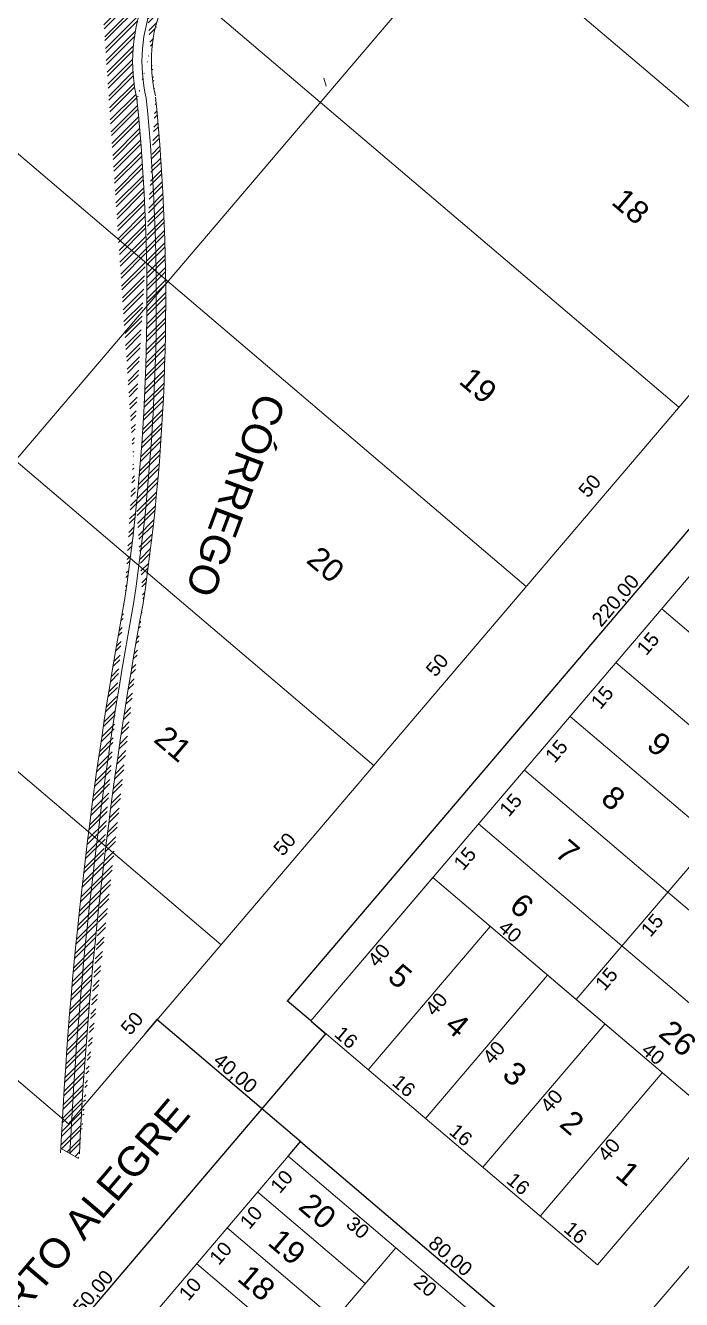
# Model space of a CAD drawing. Header units: metres. Extents: x 3808 to 8215, y 2374 to 6187.
# Drawn here: x 7029.5 to 7168.9, y 4372.7 to 4643.5 of the extents above; entities that cross this region are included whole.
import ezdxf
from ezdxf.enums import TextEntityAlignment as Align

# ---------------------------------------------------------------- set-up
doc = ezdxf.new("R2010")
doc.units = ezdxf.units.M
doc.layers.add('0 - CÓRREGO', color=5, linetype='Continuous')
doc.layers.add('vista', color=7, linetype='Continuous')
doc.styles.add('pedro', font='arial.ttf', dxfattribs={"height": 3})
doc.dimstyles.new('pedro', dxfattribs={"dimtxt": 3, "dimasz": 0.1, "dimexe": 0.1, "dimexo": 0.1, "dimgap": 0.05, "dimtad": 1, "dimzin": 1, "dimtxsty": 'pedro', "dimblk": 'ARCHTICK', "dimcen": 2.5, "dimdle": 0.1, "dimadec": 0, "dimazin": 0, "dimtfac": 1, "dimtmove": 0, "dimatfit": 3, "dimldrblk": 'ARCHTICK', "dimfxl": 0.3, "dimarcsym": 0})

# ---------------------------------------------------------------- blocks, each defined once
blk = doc.blocks.new('_ARCHTICK')
at = {"color": 0, "linetype": 'ByBlock', "const_width": 0.15}
blk.add_lwpolyline([(-0.5, -0.5), (0.5, 0.5)], dxfattribs=at)
blk = doc.blocks.new('*D9280')
at = {"layer": 'Defpoints', "color": 0, "transparency": 16777216}
for p in [(7090.11, 4431.91), (7093.34, 4429.16), (6992.88, 4317.69)]:
    blk.add_point(p, dxfattribs=at)
at = {"layer": 'vista', "color": 0, "lineweight": -2, "transparency": 16777216}
for p, q in [((7090.18, 4431.85), (7093.41, 4429.1)), ((6996.05, 4314.86), (7093.4, 4429.24)), ((6992.96, 4317.62), (6996.19, 4314.87))]:
    blk.add_line(p, q, dxfattribs=at)
at = {"layer": 'vista', "color": 0, "lineweight": -2, "transparency": 16777216, "xscale": 0.1, "yscale": 0.1, "zscale": 0.1}
for p, rotation in [((7093.34, 4429.16), 49.59588771418515), ((6996.11, 4314.94), 229.5958877141852)]:
    blk.add_blockref('_ARCHTICK', p, dxfattribs=dict(at, rotation=rotation))
at = {"layer": 'vista', "color": 0, "lineweight": 5, "transparency": 16777216, "insert": (7043.31, 4373.25), "char_height": 3, "attachment_point": 5, "rotation": 49.5959, "style": 'pedro'}
blk.add_mtext('150,00', dxfattribs=at)
blk = doc.blocks.new('*D9281')
at = {"layer": 'Defpoints', "color": 0, "transparency": 16777216}
for p in [(7227.73, 4603.67), (7232.71, 4599.44), (7090.11, 4431.91)]:
    blk.add_point(p, dxfattribs=at)
at = {"layer": 'vista', "color": 0, "lineweight": -2, "transparency": 16777216}
for p, q in [((7085.07, 4436.07), (7227.8, 4603.75)), ((7232.63, 4599.5), (7227.66, 4603.74)), ((7090.03, 4431.97), (7085.06, 4436.21))]:
    blk.add_line(p, q, dxfattribs=at)
at = {"layer": 'vista', "color": 0, "lineweight": -2, "transparency": 16777216, "xscale": 0.1, "yscale": 0.1, "zscale": 0.1}
for p, rotation in [((7227.73, 4603.67), 49.59588771418515), ((7085.13, 4436.14), 229.5958877141852)]:
    blk.add_blockref('_ARCHTICK', p, dxfattribs=dict(at, rotation=rotation))
at = {"layer": 'vista', "color": 0, "lineweight": 5, "transparency": 16777216, "insert": (7155.02, 4521.11), "char_height": 3, "attachment_point": 5, "rotation": 49.5959, "style": 'pedro'}
blk.add_mtext('220,00', dxfattribs=at)
blk = doc.blocks.new('*D11517')
at = {"layer": 'Defpoints', "color": 0, "transparency": 16777216}
for p in [(7054.87, 4429.08), (7087.97, 4406.25), (7085.33, 4403.15)]:
    blk.add_point(p, dxfattribs=at)
at = {"layer": 'vista', "color": 0, "lineweight": -2, "transparency": 16777216}
for p, q in [((7054.93, 4429.15), (7057.57, 4432.26)), ((7057.43, 4432.25), (7088.04, 4406.19)), ((7085.39, 4403.23), (7088.03, 4406.33))]:
    blk.add_line(p, q, dxfattribs=at)
at = {"layer": 'vista', "color": 0, "lineweight": -2, "transparency": 16777216, "xscale": 0.1, "yscale": 0.1, "zscale": 0.1}
for p, rotation in [((7057.51, 4432.18), 139.595887678014), ((7087.97, 4406.25), 319.595887678014)]:
    blk.add_blockref('_ARCHTICK', p, dxfattribs=dict(at, rotation=rotation))
at = {"layer": 'vista', "color": 0, "lineweight": 5, "transparency": 16777216, "insert": (7073.94, 4420.63), "char_height": 3, "attachment_point": 5, "rotation": 319.5959, "style": 'pedro'}
blk.add_mtext('40,00', dxfattribs=at)
blk = doc.blocks.new('*D11518')
at = {"layer": 'Defpoints', "color": 0, "transparency": 16777216}
for p in [(7085.33, 4403.15), (7148.89, 4354.4), (7146.25, 4351.3)]:
    blk.add_point(p, dxfattribs=at)
at = {"layer": 'vista', "color": 0, "lineweight": -2, "transparency": 16777216}
for p, q in [((7085.39, 4403.23), (7088.03, 4406.33)), ((7087.89, 4406.32), (7148.96, 4354.33)), ((7146.31, 4351.37), (7148.95, 4354.48))]:
    blk.add_line(p, q, dxfattribs=at)
at = {"layer": 'vista', "color": 0, "lineweight": -2, "transparency": 16777216, "xscale": 0.1, "yscale": 0.1, "zscale": 0.1}
for p, rotation in [((7087.97, 4406.25), 139.595887678014), ((7148.89, 4354.4), 319.595887678014)]:
    blk.add_blockref('_ARCHTICK', p, dxfattribs=dict(at, rotation=rotation))
at = {"layer": 'vista', "color": 0, "lineweight": 5, "transparency": 16777216, "insert": (7119.63, 4381.74), "char_height": 3, "attachment_point": 5, "rotation": 319.5959, "style": 'pedro'}
blk.add_mtext('80,00', dxfattribs=at)

msp = doc.modelspace()

# ---------------------------------------------------------------- hatches: boundary and pattern name
at = {"layer": '0 - CÓRREGO', "lineweight": 5}
h = msp.add_hatch(dxfattribs=at)
h.set_pattern_fill('ANSI32', color=256, scale=0.2)
h.set_pattern_definition([(45, (-2381.8895, -48.2485), (-1.34703842, 1.34703842), []), (45, (-2380.9914, -48.2485), (-1.34703842, 1.34703842), [])])
edge = h.paths.add_edge_path()
edge.add_arc((7927.267, 4360.348), 887.38, 169.593784, 177.20208)
edge.add_arc((7927.267, 4360.348), 891.38, 169.593784, 177.20208)
edge.add_line((7037.118, 4404.829), (7040.777, 4402.694))
edge.add_arc((6624.942, 4585.087), 434.351, 351.47467, 365.70121)
edge.add_arc((6624.942, 4585.087), 430.351, 351.47467, 365.70121)
edge.add_arc((7088.062, 4635.789), 31.808, 157.51318, 193.255)
edge.add_arc((7088.062, 4635.789), 35.808, 157.51318, 193.255)
edge.add_arc((7024.578, 4662.649), 37.126, 336.63738, 390.71816)
edge.add_arc((7024.578, 4662.649), 33.126, 336.63738, 390.71816)
edge.add_arc((7124.538, 4721.323), 78.783, 192.60663, 210.27868)
edge.add_arc((7124.538, 4721.323), 82.783, 192.60663, 210.27868)
edge.add_arc((7030.585, 4702.723), 17.149, 3.6648, 32.42299)
edge.add_arc((7030.585, 4702.723), 13.149, 3.6648, 32.42299)

# ---------------------------------------------------------------- linework, layer by layer
for p, q in [((7092.902, 4632.251), (7093.403, 4630.583)), ((7037.118, 4404.829), (7040.777, 4402.694))]:
    msp.add_line(p, q, dxfattribs=at)
for centre, radius, start, end in [((7088.062, 4635.789), 35.808, 157.51318, 193.255), ((7088.062, 4635.789), 33.808, 157.51318, 193.255), ((7088.062, 4635.789), 31.808, 157.51318, 193.255), ((6624.942, 4585.087), 430.351, 351.47467, 5.70121), ((6624.942, 4585.087), 432.351, 351.47467, 5.70121), ((6624.942, 4585.087), 434.351, 351.47467, 5.70121), ((7927.267, 4360.348), 891.38, 169.593784, 177.20208), ((7927.267, 4360.348), 889.38, 169.593784, 177.20208), ((7927.267, 4360.348), 887.38, 169.593784, 177.20208)]:
    msp.add_arc(centre, radius, start, end, dxfattribs=at)
at = {"layer": 'vista', "lineweight": 5}
for p, q in [((6962.514, 4474.857), (7254.192, 4817.529)), ((7038.663, 4410.04), (7375.714, 4806.016)), ((7200.706, 4600.413), (7048.408, 4730.048)), ((7168.298, 4562.338), (7015.999, 4691.973)), ((7135.889, 4524.264), (6983.591, 4653.899)), ((7103.48, 4486.189), (6951.182, 4615.824)), ((7090.109, 4431.91), (7232.707, 4599.438)), ((7071.071, 4448.114), (6918.773, 4577.749)), ((7146.495, 4436.443), (7263.167, 4573.511)), ((7038.663, 4410.04), (6886.364, 4539.675)), ((7164.649, 4519.482), (7195.109, 4493.555)), ((7151.028, 4380.056), (7264.459, 4513.317)), ((7154.926, 4508.059), (7185.386, 4482.132)), ((7145.204, 4496.637), (7175.663, 4470.71)), ((7162.45, 4370.334), (7266.158, 4492.172)), ((7135.481, 4485.215), (7165.941, 4459.288)), ((7125.758, 4473.792), (7156.218, 4447.865)), ((7116.036, 4462.37), (7090.109, 4431.91)), ((7116.036, 4462.37), (7176.955, 4410.516)), ((7116.036, 4462.37), (7146.495, 4436.443)), ((7165.941, 4459.288), (7196.4, 4433.361)), ((7128.22, 4451.999), (7102.293, 4421.539)), ((7156.218, 4447.865), (7186.678, 4421.938)), ((7140.403, 4441.628), (7114.477, 4411.169)), ((7146.495, 4436.443), (7176.955, 4410.516)), ((7090.109, 4431.91), (7151.028, 4380.056)), ((7152.587, 4431.257), (7126.66, 4400.798)), ((7164.771, 4420.887), (7138.844, 4390.427)), ((7020.509, 4327.001), (7085.327, 4403.15)), ((7085.327, 4403.15), (7108.172, 4383.705)), ((7078.845, 4395.535), (7101.69, 4376.09)), ((7072.363, 4387.92), (7095.208, 4368.475)), ((7043.354, 4307.556), (7108.172, 4383.705)), ((7108.172, 4383.705), (7123.401, 4370.741)), ((7065.882, 4380.305), (7088.726, 4360.86))]:
    msp.add_line(p, q, dxfattribs=at)

# ---------------------------------------------------------------- texts
at = {"layer": 'vista', "lineweight": 5, "style": 'pedro'}
for s, rotation, p in [('CÓRREGO', 249.57868, (7084.95, 4563.607)), ('R:  PORTO ALEGRE', 49.59589, (7006.69, 4353.245))]:
    msp.add_text(s, height=6.24, rotation=rotation, dxfattribs=at).set_placement(p, align=Align.TOP_LEFT)
at = {"layer": 'vista', "lineweight": 5, "char_height": 4.8, "attachment_point": 5, "rotation": 319.59589, "style": 'pedro'}
for s, insert in [('18', (7158.101, 4605.052)), ('19', (7125.692, 4566.978)), ('20', (7093.283, 4528.903)), ('21', (7060.874, 4490.829)), ('9', (7164.117, 4490.699)), ('8', (7154.394, 4479.276)), ('7', (7144.671, 4467.854)), ('6', (7134.949, 4456.431)), ('5', (7109.086, 4441.42)), ('4', (7121.27, 4431.049)), ('26', (7168.072, 4428.237)), ('3', (7133.454, 4420.678)), ('2', (7145.638, 4410.308)), ('1', (7157.517, 4399.545)), ('20', (7091.566, 4391.497)), ('19', (7085.084, 4383.882)), ('18', (7078.603, 4376.267))]:
    msp.add_mtext(s, dxfattribs=dict(at, insert=insert))
at = {"layer": 'vista', "color": 1, "lineweight": 5, "char_height": 3, "attachment_point": 5, "style": 'pedro'}
for s, insert, rotation in [('50', (7149.365, 4545.623), 49.59589), ('15', (7161.741, 4512.108), 49.59589), ('50', (7116.957, 4507.548), 49.59589), ('15', (7152.018, 4500.686), 49.59589), ('15', (7142.295, 4489.263), 49.59589), ('15', (7132.573, 4477.841), 49.59589), ('50', (7084.548, 4469.474), 49.59589), ('15', (7122.85, 4466.418), 49.59589), ('15', (7162.63, 4452.256), 49.59589), ('40', (7132.468, 4450.929), 319.59589), ('40', (7104.572, 4445.864), 49.59589), ('15', (7152.907, 4440.834), 49.59589), ('40', (7116.755, 4435.493), 49.59589), ('50', (7052.139, 4431.399), 49.59589), ('16', (7097.635, 4428.41), 319.59589), ('40', (7129.004, 4425.198), 49.59589), ('40', (7162.862, 4424.926), 319.59589), ('16', (7109.884, 4418.115), 319.59589), ('40', (7141.253, 4414.904), 49.59589), ('16', (7122.003, 4407.668), 319.59589), ('40', (7153.437, 4404.533), 49.59589), ('10', (7083.927, 4397.775), 49.59589), ('16', (7134.187, 4397.297), 319.59589), ('10', (7077.446, 4390.16), 49.59589), ('30', (7100.094, 4387.981), 319.59589), ('16', (7146.37, 4386.927), 319.59589), ('10', (7070.964, 4382.545), 49.59589), ('10', (7064.482, 4374.93), 49.59589), ('20', (7114.449, 4375.651), 319.59589), ('20', (7114.449, 4375.651), 319.59589)]:
    msp.add_mtext(s, dxfattribs=dict(at, insert=insert, rotation=rotation))

# ---------------------------------------------------------------- dimensions: what is measured, and where the dimension line sits
at = {"layer": 'vista', "color": 1, "lineweight": 5}
for base, p1, p2, angle, override, picture, middle in [((7227.733, 4603.672), (7090.109, 4431.91), (7232.707, 4599.438), 49.59589, {"dimtmove": 1, "dimfxl": 0.1}, '*D9281', (7155.023, 4521.109)), ((7093.337, 4429.162), (6992.883, 4317.686), (7090.109, 4431.91), 49.59589, {"dimfxl": 0.1}, '*D9280', (7043.313, 4373.251)), ((7087.968, 4406.253), (7054.867, 4429.077), (7085.327, 4403.15), 319.59589, {"dimfxl": 0.1}, '*D11517', (7073.939, 4420.628)), ((7148.887, 4354.399), (7085.327, 4403.15), (7146.246, 4351.296), 319.59589, {"dimtmove": 1, "dimfxl": 0.1}, '*D11518', (7119.629, 4381.737))]:
    dim = msp.add_linear_dim(base=base, p1=p1, p2=p2, angle=angle, dimstyle='pedro', override=override, dxfattribs=at)
    dim.commit()
    dim.dimension.update_dxf_attribs({"geometry": picture, "text_midpoint": middle})

doc.saveas('drawing.dxf')
